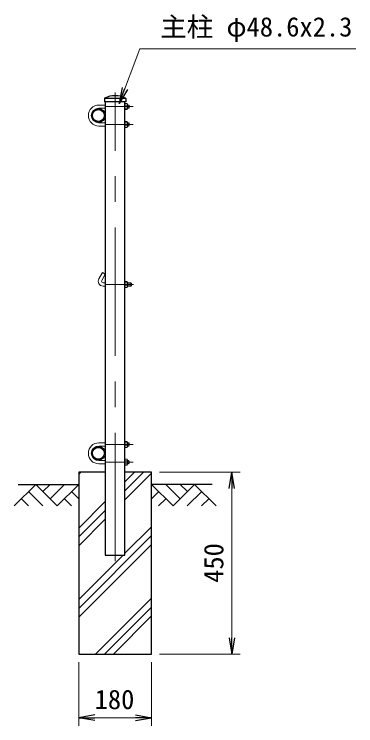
# Model space of a CAD drawing. Units: millimetres, scale not verified. Extents: x -4200 to 4200, y -2970 to 2970.
# Drawn here: x -293 to 552, y -1167 to 594 of the extents above; entities that cross this region are included whole.
import ezdxf
from ezdxf.enums import TextEntityAlignment as Align

# ---------------------------------------------------------------- set-up
doc = ezdxf.new("R2010")
doc.units = ezdxf.units.MM
doc.header["$LTSCALE"] = 10
doc.linetypes.add('USER1', pattern=[50.8, 31.75, -6.35, 6.35, -6.35])
for name, color, linetype, lineweight in [('0-0_D-STR1', 1, 'Continuous', 25), ('0-1_D-DCR-HCH', 7, 'Continuous', 13), ('0-2_D-STR3', 3, 'Continuous', 13), ('0-3_D-BMK', 2, 'USER1', 13), ('0-4_D-STR-DIM', 7, 'Continuous', 13), ('0-7_D-STR4', 7, 'Continuous', 25), ('0-8_D-BGD', 7, 'Continuous', 25), ('0-9_D-STR-TXT', 7, 'Continuous', 13)]:
    doc.layers.add(name, color=color, linetype=linetype, lineweight=lineweight)
doc.layers.add('0-5_0', color=7, linetype='Continuous')
doc.styles.add('ＭＳ ゴシック', font='')
doc.styles.get('ＭＳ ゴシック').set_extended_font_data('MS Gothic')

# ---------------------------------------------------------------- blocks, each defined once
blk = doc.blocks.new('_Open')
at = {"layer": '0-5_0'}
blk.add_line((-10, 1.667), (0, 0), dxfattribs=at)
blk.add_lwpolyline([(-10, -1.667), (0, 0), (-10, 0)], dxfattribs=at)

msp = doc.modelspace()

# ---------------------------------------------------------------- linework, layer by layer
at = {"layer": '0-0_D-STR1'}
for p, q in [((-69.57, 385.33), (-69.57, 377)), ((-17.37, 385), (-69.57, 385)), ((-17.37, 377), (-69.57, 377)), ((-17.37, 385.33), (-17.37, 377))]:
    msp.add_line(p, q, dxfattribs=at)
msp.add_lwpolyline([(-67.77, 377), (-67.77, -745), (-19.17, -745), (-19.17, 377)], dxfattribs=at)
for centre, radius in [((-84.77, 343), 17), ((-84.77, 343), 14.7), ((-84.77, -493), 17), ((-84.77, -493), 14.7)]:
    msp.add_circle(centre, radius, dxfattribs=at)
for centre, radius, start, end in [((-43.47, 332.66), 59.34, 64.40505, 115.59495), ((-68.57, 385.33), 1, 122.29827, 180), ((-18.37, 385.33), 1, 0, 57.70173)]:
    msp.add_arc(centre, radius, start, end, dxfattribs=at)
at = {"layer": '0-1_D-DCR-HCH'}
for p, q in [((-133.47, -545.3), (-128.17, -540)), ((-19.17, -585.68), (26.5, -540)), ((-19.17, -563.58), (4.41, -540)), ((-19.17, -607.77), (46.53, -542.07)), ((-239.9, -570), (-293.11, -623.21)), ((-239.9, -570), (-186.68, -623.21)), ((-222.16, -587.74), (-204.42, -570)), ((-204.42, -605.47), (-168.95, -570)), ((-186.68, -623.21), (-133.47, -570)), ((99.74, -623.21), (46.53, -570)), ((117.48, -605.47), (82, -570)), ((152.95, -570), (99.74, -623.21)), ((135.31, -587.83), (117.48, -570)), ((152.95, -570), (206.16, -623.21)), ((-257.63, -587.74), (-222, -623.21)), ((-151.21, -587.74), (-133.47, -605.39)), ((64.27, -587.74), (46.53, -605.39)), ((170.69, -587.74), (135.05, -623.21)), ((-275.37, -605.47), (-257.55, -623.21)), ((-168.95, -605.47), (-151.13, -623.21)), ((-133.47, -677.88), (-67.77, -612.18)), ((82, -605.47), (64.18, -623.21)), ((188.43, -605.47), (170.61, -623.21)), ((-133.47, -699.98), (-67.77, -634.28)), ((-133.47, -722.07), (-67.77, -656.37)), ((-19.17, -740.36), (46.53, -674.66)), ((-133.47, -876.75), (46.53, -696.75)), ((-133.47, -898.85), (46.53, -718.85)), ((-133.47, -854.66), (-23.82, -745)), ((-92.04, -990), (46.53, -851.43)), ((-69.94, -990), (46.53, -873.53)), ((-47.84, -990), (46.53, -895.63))]:
    msp.add_line(p, q, dxfattribs=at)
at = {"layer": '0-2_D-STR3'}
for p, q in [((-19.17, 372.5), (-13.37, 372.5)), ((-19.17, 372.5), (-19.17, 357.5)), ((-12.67, 370.92), (-12.67, 359.35)), ((-83.77, 369), (-67.77, 369)), ((-83.77, 361), (-67.77, 361)), ((-13.37, 368.75), (-19.17, 368.75)), ((-13.37, 361.25), (-19.17, 361.25)), ((-19.17, 357.5), (-13.37, 357.5)), ((-12.67, 369), (-9.97, 369)), ((-12.67, 368.3), (-9.27, 368.3)), ((-12.67, 361.7), (-9.27, 361.7)), ((-12.67, 361), (-9.97, 361)), ((-9.97, 361), (-8.77, 362.2)), ((-8.77, 367.8), (-8.77, 362.2)), ((-83.77, 325), (-67.77, 325)), ((-83.77, 317), (-67.77, 317)), ((-13.37, 324.75), (-19.17, 324.75)), ((-13.37, 317.25), (-19.17, 317.25)), ((-12.67, 315.08), (-12.67, 326.65)), ((-12.67, 325), (-10.34, 325)), ((-12.67, 324.3), (-9.64, 324.3)), ((-12.67, 317.7), (-9.64, 317.7)), ((-12.67, 317), (-10.34, 317)), ((-8.77, 323.8), (-9.97, 325)), ((-9.97, 325), (-9.97, 317)), ((-9.97, 317), (-8.77, 318.2)), ((-8.77, 323.8), (-8.77, 318.2)), ((-19.17, 313.5), (-13.37, 313.5)), ((-74.7, -45.41), (-83.7, -61)), ((-67.77, -49.41), (-76.77, -65)), ((-67.77, -49.41), (-74.7, -45.41)), ((-19.17, -67.5), (-19.17, -82.5)), ((-19.17, -67.5), (-13.37, -67.5)), ((-12.67, -69.08), (-12.67, -80.65)), ((-73.31, -71), (-67.77, -71)), ((-73.31, -79), (-67.77, -79)), ((-13.37, -71.25), (-19.17, -71.25)), ((-13.37, -78.75), (-19.17, -78.75)), ((-19.17, -82.5), (-13.37, -82.5)), ((-12.67, -71), (-4.51, -71)), ((-12.67, -71.7), (-3.81, -71.7)), ((-12.67, -78.3), (-3.81, -78.3)), ((-12.67, -79), (-4.51, -79)), ((-4.51, -71), (-4.51, -79)), ((-3.31, -72.2), (-4.51, -71)), ((-4.51, -79), (-3.31, -77.8)), ((-3.31, -72.2), (-3.31, -77.8)), ((-83.77, -467), (-67.77, -467)), ((-83.77, -475), (-67.77, -475)), ((-19.17, -463.5), (-19.17, -478.5)), ((-19.17, -463.5), (-13.37, -463.5)), ((-13.37, -467.25), (-19.17, -467.25)), ((-13.37, -474.75), (-19.17, -474.75)), ((-12.67, -465.08), (-12.67, -476.65)), ((-12.67, -467), (-9.97, -467)), ((-12.67, -467.7), (-9.27, -467.7)), ((-12.67, -474.3), (-9.27, -474.3)), ((-12.67, -475), (-9.97, -475)), ((-9.97, -475), (-8.77, -473.8)), ((-8.77, -468.2), (-8.77, -473.8)), ((-19.17, -478.5), (-13.37, -478.5)), ((-12.67, -520.92), (-12.67, -509.35)), ((-83.77, -511), (-67.77, -511)), ((-83.77, -519), (-67.77, -519)), ((-13.37, -511.25), (-19.17, -511.25)), ((-13.37, -518.75), (-19.17, -518.75)), ((-19.17, -522.5), (-13.37, -522.5)), ((-12.67, -511), (-10.34, -511)), ((-12.67, -511.7), (-9.64, -511.7)), ((-12.67, -518.3), (-9.64, -518.3)), ((-12.67, -519), (-10.34, -519)), ((-8.77, -512.2), (-9.97, -511)), ((-9.97, -511), (-9.97, -519)), ((-9.97, -519), (-8.77, -517.8)), ((-8.77, -512.2), (-8.77, -517.8))]:
    msp.add_line(p, q, dxfattribs=at)
for points in [[(-8.77, 367.8), (-9.97, 369), (-9.97, 361)], [(-19.17, 313.5), (-19.17, 328.5), (-13.37, 328.5)], [(-8.77, -468.2), (-9.97, -467), (-9.97, -475)], [(-19.17, -522.5), (-19.17, -507.5), (-13.37, -507.5)]]:
    msp.add_lwpolyline(points, dxfattribs=at)
for centre, radius, start, end in [((-15.47, 370.62), 2.81, 318.21899, 41.78101), ((-83.77, 343), 26, 90, 270), ((-83.77, 343), 18, 90, 270), ((-23.07, 365), 10.39, 338.85295, 21.14705), ((-15.53, 359.37), 2.86, 319.0514, 40.9486), ((-23.07, 321), 10.39, 338.85295, 21.14705), ((-15.53, 326.62), 2.86, 319.0514, 40.9486), ((-15.47, 315.37), 2.81, 318.21899, 41.78101), ((-73.31, -67), 12, 150, 270), ((-73.31, -67), 4, 150, 270), ((-15.47, -69.38), 2.81, 318.21899, 41.78101), ((-23.07, -75), 10.39, 338.85295, 21.14705), ((-15.53, -80.63), 2.86, 319.0514, 40.9486), ((-83.77, -493), 26, 90, 270), ((-83.77, -493), 18, 90, 270), ((-23.07, -471), 10.39, 338.85295, 21.14705), ((-15.47, -465.38), 2.81, 318.21899, 41.78101), ((-15.53, -476.63), 2.86, 319.0514, 40.9486), ((-15.53, -509.38), 2.86, 319.0514, 40.9486), ((-23.07, -515), 10.39, 338.85295, 21.14705), ((-15.47, -520.63), 2.81, 318.21899, 41.78101)]:
    msp.add_arc(centre, radius, start, end, dxfattribs=at)
at = {"layer": '0-3_D-BMK'}
for p, q in [((-43.47, -760), (-43.47, 400)), ((-67.77, 365), (0.82, 365)), ((-67.77, 321), (0.82, 321)), ((-67.77, -75), (1.58, -75)), ((-67.77, -471), (0.82, -471)), ((-67.77, -515), (0.82, -515))]:
    msp.add_line(p, q, dxfattribs=at)
at = {"layer": '0-4_D-STR-DIM'}
for p, q in [((66.53, -540), (265.54, -540)), ((245.54, -950), (245.54, -580)), ((66.53, -990), (265.54, -990)), ((-133.47, -1010), (-133.47, -1167.32)), ((46.53, -1010), (46.53, -1167.32)), ((-93.47, -1147.32), (6.53, -1147.32))]:
    msp.add_line(p, q, dxfattribs=at)
at = {"layer": '0-7_D-STR4'}
msp.add_line((46.53, -540), (-19.17, -540), dxfattribs=at)
msp.add_lwpolyline([(-67.77, -540), (-133.47, -540), (-133.47, -990), (46.53, -990), (46.53, -540)], dxfattribs=at)
at = {"layer": '0-8_D-BGD'}
for p, q in [((-283.47, -570), (-133.47, -570)), ((196.53, -570), (46.53, -570))]:
    msp.add_line(p, q, dxfattribs=at)
at = {"layer": '0-9_D-STR-TXT'}
msp.add_lwpolyline([(551.92, 508), (17.24, 508), (-32.79, 374.44)], dxfattribs=at)

# ---------------------------------------------------------------- block references
at = {"layer": '0-4_D-STR-DIM', "xscale": 4, "yscale": 4}
for p, rotation in [((245.54, -540), 90), ((245.54, -990), 270), ((-133.47, -1147.32), 180)]:
    msp.add_blockref('_Open', p, dxfattribs=dict(at, rotation=rotation))
msp.add_blockref('_Open', (46.53, -1147.32), dxfattribs=at)
at = {"layer": '0-9_D-STR-TXT', "xscale": 4, "yscale": 4, "rotation": 249.46512}
msp.add_blockref('_Open', (-33.49, 372.57), dxfattribs=at)

# ---------------------------------------------------------------- texts
at = {"layer": '0-4_D-STR-DIM', "style": 'ＭＳ ゴシック'}
msp.add_text('450', height=48.09, rotation=90, dxfattribs=at).set_placement((238.79, -813.5), align=Align.BOTTOM_LEFT)
msp.add_text('180', height=48.09, dxfattribs=at).set_placement((-94.12, -1140.57), align=Align.BOTTOM_LEFT)
at = {"layer": '0-9_D-STR-TXT', "style": 'ＭＳ ゴシック'}
msp.add_text('主柱 φ48.6x2.3', height=48.09, dxfattribs=at).set_placement((68.16, 524.01), align=Align.BOTTOM_LEFT)

doc.saveas('drawing.dxf')
